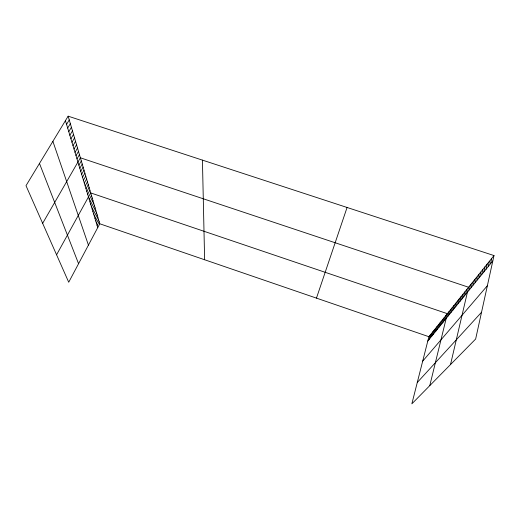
<?xml version="1.0" encoding="UTF-8"?>
<svg xmlns="http://www.w3.org/2000/svg" width="520" height="520" viewBox="0 0 520 520"><rect width="100%" height="100%" fill="white"/><g stroke="black" fill="none" stroke-linecap="round" stroke-linejoin="round"><path stroke-width="0.78" d="M490.516 263.75L491.693 258.433M494 255.561L475.651 339.021L411.86 403.832L428.89 336.7L494 255.561L68.146 116.168L26 185.686L68.718 282.236L99.769 223.775L68.146 116.168M488.241 266.552L489.418 261.267M483.808 272.012L484.985 266.793M486.012 269.308L487.182 264.056M481.644 274.683L482.82 269.49M477.418 279.89L478.589 274.762M479.518 277.303L480.688 272.149M475.358 282.432L476.528 277.336M471.322 287.404L472.491 282.36M473.324 284.934L474.494 279.87M450.522 364.553L468.579 287.242L80.379 157.794L42.653 223.333M469.352 289.829L470.516 284.817M463.619 296.894L464.776 291.974M465.504 294.574L466.661 289.627M461.767 299.182L462.924 294.288M458.133 303.654L459.29 298.818M459.934 301.438L461.091 296.569M454.61 308.002L455.76 303.212M456.359 305.844L457.509 301.028M451.185 312.221L452.329 307.489M452.887 310.128L454.031 305.364M447.856 316.322L448.994 311.642M449.507 314.288L450.651 309.582M443.183 322.082L444.314 317.473M444.691 320.222L445.829 315.588M429.774 385.638L447.363 313.677L90.695 192.914L56.576 254.8M440.219 325.728L441.35 321.172M441.695 323.914L442.825 319.332M435.916 331.032L437.041 326.541M437.333 329.29L438.457 324.772M438.769 327.522L439.894 322.985M433.141 334.457L434.252 330.012M434.519 332.755L435.637 328.289M429.098 339.443L430.203 335.056M430.43 337.799L431.541 333.398M431.776 336.141L432.887 331.714M316.459 298.123L347.081 207.467M97.084 225.388L99.119 221.566M96.408 223.171L98.462 219.33M95.043 218.654L97.123 214.786M95.732 220.922L97.792 217.074M94.354 216.353L96.441 212.466M92.937 211.672L95.056 207.753M93.645 214.025L95.752 210.125M92.216 209.287L94.354 205.355M91.487 206.875L93.639 202.93M90.005 201.962L92.19 197.983M90.753 204.438L92.917 200.473M89.252 199.459L91.448 195.462M87.672 194.233L89.901 190.197M86.847 191.497L89.089 187.447M85.156 185.919L87.445 181.838M86.008 188.728L88.27 184.659M84.299 183.079L86.599 178.971M83.427 180.193L85.748 176.072M82.543 177.268L84.884 173.128M81.653 174.304L84.006 170.144M80.743 171.301L83.122 167.122M79.82 168.253L82.219 164.06M78.891 165.165L81.309 160.947M76.98 158.853L79.443 154.602M76.011 155.63L78.487 151.359M75.016 152.36L77.519 148.064M74.016 149.038L76.538 144.729M73.002 145.672L75.543 141.343M71.968 142.252L74.535 137.904M70.922 138.788L73.508 134.413M69.856 135.265L72.469 130.877M68.776 131.69L71.416 127.283M67.678 128.063L70.343 123.63M66.567 124.377L69.251 119.925M427.785 341.062L492.824 260.904M422.682 361.173L487.37 285.708M417.268 382.506L481.533 312.247M99.769 223.775L428.89 336.7M39.481 163.449L78.566 263.699M52.884 141.343L88.433 245.122M65.436 120.64L97.747 227.584M202.43 160.121L204.627 259.753"/></g></svg>
